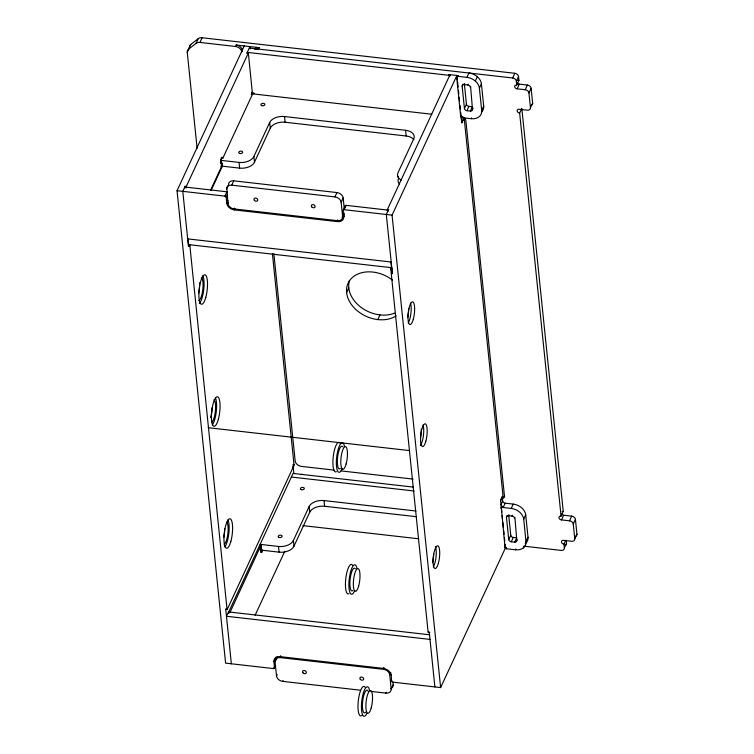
<?xml version="1.0" encoding="UTF-8"?>
<svg xmlns="http://www.w3.org/2000/svg" width="754" height="754" viewBox="0 0 754 754"><rect width="100%" height="100%" fill="white"/><g stroke="black" fill="none" stroke-linecap="round" stroke-linejoin="round"><path stroke-width="1.13" d="M229.782 612.842L261.167 544.972L261.233 549.873A2.403 0.65 -83.5 0 0 261.515 552.559A2.403 0.65 -83.5 0 0 262.467 550.514L262.533 550.043M261.506 547.998L260.422 547.875M260.696 552.296A2.403 0.65 -83.5 0 0 261.318 550.382L261.365 550.034M189.763 244.541L227.086 609.732L294.069 465.265L272.411 253.664M387.273 210.875C386.84 208.783 389.262 209.056 388.423 211.007M221.308 158.133L222.864 158.142L252.477 94.259L248.349 52.997L186.295 186.417L185.145 186.285L184.9 187.878M186.295 186.417L186.049 188.01M211.243 190.14L222.1 166.738L222.034 163.203L220.375 162.704M261.365 545.444L259.781 545.085L228.867 611.673L228.632 613.341M197.114 148.312L187.256 52.328A6.013 4.496 24.9 0 1 188.594 49.161L190.762 44.467L198.208 38.671A6.013 4.496 24.9 0 1 202.129 37.747L514.803 73.289A3.61 2.696 24.9 0 1 518.545 76.531L518.941 80.339L516.763 85.023A2.403 1.8 24.9 0 0 514.652 86.663A2.403 1.8 24.9 0 0 517.15 88.821L525.199 89.735A3.61 2.696 24.9 0 1 528.94 92.987L530.458 107.718A3.61 2.696 24.9 0 1 527.3 110.178L519.252 109.264A2.403 1.8 24.9 0 0 517.15 110.904A2.403 1.8 24.9 0 0 519.647 113.062L561.07 516.104A2.403 1.8 24.9 0 0 558.968 517.744A2.403 1.8 24.9 0 0 561.466 519.911L569.515 520.826A3.61 2.696 24.9 0 1 573.257 524.068L574.774 538.799A3.61 2.696 24.9 0 1 571.617 541.259L563.568 540.345A2.403 1.8 24.9 0 0 561.457 541.985A2.403 1.8 24.9 0 0 563.954 544.152L564.35 547.951A3.61 2.696 24.9 0 1 561.193 550.411L523.889 546.169M187.256 52.328L188.066 50.575M188.208 50.282L188.886 48.812M189.018 48.52L189.424 47.643A6.013 4.496 24.9 0 1 190.762 44.467M188.594 49.161L196.031 43.364L198.208 38.671M196.031 43.364A6.013 4.496 24.9 0 1 199.951 42.431L202.129 37.747M199.951 42.431L235.512 46.475L236.19 45.023L259.188 47.643L258.509 49.085A6.013 4.496 24.9 0 0 255.446 49.51M275.54 665.584L274.531 667.761A1.206 0.895 24.9 0 1 273.485 668.581L225.606 663.134L177.039 190.705L244.239 45.947M241.751 51.885L242.43 50.433A6.013 4.496 24.9 0 0 236.19 45.023M185.145 186.285L182.788 191.356L188.406 246.011L189.556 246.143M248.113 53.242L246.963 53.11L249.989 46.597L250.224 48.935M220.988 163.75L220.639 160.329L222.128 157.124M251.506 92.968A1.499 1.122 24.9 0 0 253.014 93.854L253.353 93.176A1.499 1.122 24.9 0 1 251.845 92.242M210.696 189.951L222.553 164.41M344.258 213.043L342.618 216.568A6.013 4.496 24.9 0 1 337.358 220.668L234.192 208.943A6.013 4.496 24.9 0 1 227.953 203.533L226.869 188.462M226.992 188.189L227.369 187.378M227.746 186.558L228.123 185.748M228.377 185.201L228.5 184.937A6.013 4.496 24.9 0 1 233.759 180.837L336.925 192.562A6.013 4.496 24.9 0 1 343.164 197.972L344.267 208.66M177.039 190.705L224.918 196.144L226.935 191.799A1.206 0.895 24.9 0 1 227.369 191.912M344.144 215.889L343.767 216.7A7.21 5.391 24.9 0 1 337.453 221.619L234.287 209.895A7.21 5.391 24.9 0 1 226.803 203.401L226.172 197.228L227.303 194.786M226.483 189.273A6.013 4.496 24.9 0 1 231.751 185.173L233.759 180.837M226.803 203.401L228.066 200.687M227.953 203.533L228.33 202.722M221.224 166.031L239.621 168.123A12.017 7.286 -5.9 0 0 254.484 162.185L253.891 156.483L269.687 122.468A12.017 7.286 -5.9 0 1 284.541 116.54L405.595 130.301A12.017 7.286 -5.9 0 1 413.739 138.84L397.942 172.864A12.017 7.286 -5.9 0 0 401.175 179.999M254.484 162.185L270.271 128.171L269.687 122.468M234.192 208.943L234.569 208.123M234.287 209.895L234.918 208.538M231.751 185.173L334.917 196.907L336.925 192.562M342.618 216.568L341.147 202.308L343.164 197.972M337.358 220.668L337.735 219.857M337.453 221.619L337.962 220.536M343.767 216.7L343.127 210.517L345.144 206.181A1.206 0.895 24.9 0 1 346.199 205.361L388.329 210.149M343.127 210.517A1.206 0.895 24.9 0 1 344.182 209.697L346.199 205.361M346.614 292.561L348.782 287.877M247.303 52.384L448.517 75.259L448.856 74.533L458.055 75.579L457.716 76.305A1.206 0.895 24.9 0 0 456.67 77.125L460.722 116.578A1.206 0.895 24.9 0 0 461.966 117.652L471.165 118.698A12.017 8.991 24.9 0 0 481.693 110.499L483.7 106.163L481.41 83.826A12.017 8.991 24.9 0 0 468.931 73.006L466.914 77.351L457.716 76.305M387.518 209.292L450.006 74.665M388.668 209.423L386.312 214.494L392.391 273.627M391.241 674.067L391.496 681.06A1.206 0.895 24.9 0 0 392.749 682.134L440.628 687.582L392.061 215.144L456.905 75.447L457.358 79.886M456.67 77.125L456.999 76.399A1.206 0.895 24.9 0 1 458.055 75.579M473.116 108.105L472.494 109.462A2.403 1.8 24.9 0 1 470.383 111.092L466.933 110.706A2.403 1.8 24.9 0 1 464.445 108.538L462.145 86.201L463.154 84.033M462.145 86.201A2.403 1.8 24.9 0 1 464.247 84.561L464.624 83.751M464.247 84.561L467.697 84.957L468.074 84.146M472.494 109.462L470.571 86.305M475.331 81.064L477.348 76.72M464.445 108.538L466.453 104.203L464.389 84.099M460.722 116.578L461.062 115.852M462.193 116.889L461.354 118.698A2.403 1.8 24.9 0 1 462.23 117.228M461.966 117.652L462.306 116.936M466.933 110.706L468.95 106.361L472.4 106.757L470.383 111.092M461.74 122.506L463.418 118.887L463.229 116.983M481.693 110.499L479.393 88.161L481.41 83.826M377.801 319.592L379.978 314.908M471.165 118.698L471.542 117.888M255.135 615.17L284.805 551.249M260.705 550.062L279.103 552.154A12.017 7.286 -5.9 0 0 293.956 546.226L293.372 540.514L309.159 506.499A12.017 7.286 -5.9 0 1 324.022 500.571L415.972 511.024M293.956 546.226L309.743 512.202L309.159 506.499M249.31 48.039L512.626 77.973L514.803 73.289M516.763 85.023L516.367 81.215L518.545 76.531M517.15 88.821L519.327 84.137L527.376 85.051A3.61 2.696 24.9 0 1 531.118 88.293L532.635 103.025L530.458 107.718M525.199 89.735L527.376 85.051M519.647 113.062L521.551 108.962M528.94 92.987L531.118 88.293M274.531 667.761L273.9 661.578L275.917 657.243L276.19 659.939M360.129 690.174L282.75 681.38A6.013 4.496 24.9 0 1 276.52 675.97L275.05 661.71L275.549 660.627M275.804 660.08L276.313 658.996M276.435 658.723L277.067 657.365A6.013 4.496 24.9 0 1 277.048 656.941M273.485 668.581L274.692 665.971M273.9 661.578A7.21 5.391 24.9 0 1 280.215 656.659L280.592 655.848M275.05 661.71A6.013 4.496 24.9 0 1 280.309 657.611L280.94 656.253M276.52 675.97L277.142 674.613M282.75 681.38L283.127 680.56M280.215 656.659L383.381 668.393L383.758 667.573M280.309 657.611L383.475 669.335L384.106 667.987M370.874 691.39L385.916 693.105A6.013 4.496 24.9 0 0 391.175 689.005L389.714 674.745L390.845 672.304M385.916 693.105L386.293 692.295M391.496 681.06L391.873 680.24M391.175 689.005L393.192 684.66L392.919 681.993M500.628 500.835L502.315 497.216L502.701 501.014L501.024 504.633A2.403 1.8 24.9 0 0 503.521 506.801L505.199 503.182L513.248 504.096A12.017 8.991 24.9 0 1 525.717 514.907L528.017 537.244A12.017 8.991 24.9 0 1 525.34 543.587L525.218 543.86M528.017 537.244L526 541.589A12.017 8.991 24.9 0 1 515.482 549.789L506.283 548.742A1.206 0.895 24.9 0 1 505.039 547.658L501.316 507.489A1.206 0.895 24.9 0 1 502.371 506.669L503.521 506.801M500.976 508.215A1.206 0.895 24.9 0 1 502.032 507.395L502.371 506.669M517.178 539.732L516.801 540.543A2.403 1.8 24.9 0 1 514.699 542.183L511.25 541.787A2.403 1.8 24.9 0 1 508.752 539.628L506.462 517.291L507.338 515.387M502.032 507.395L511.231 508.441L513.248 504.096M506.462 517.291A2.403 1.8 24.9 0 1 508.564 515.651L508.941 514.831M508.564 515.651L512.013 516.038L512.39 515.227M516.801 540.543L514.888 517.395M505.039 547.658L505.369 546.933A1.206 0.895 24.9 0 0 505.548 547.385M508.752 539.628L510.769 535.283L508.705 515.18M440.628 687.582L505.472 547.885L505.114 544.407M506.283 548.742L506.622 548.017L505.472 547.885M511.25 541.787L513.267 537.451L516.716 537.838L514.699 542.183M526 541.589L523.71 519.252L525.717 514.907M515.482 549.789L515.859 548.969M523.323 547.932L524.077 546.301M561.07 516.104L563.247 511.419L521.815 108.378M561.466 519.911L563.643 515.218L571.692 516.141A3.61 2.696 24.9 0 1 575.434 519.383L576.942 534.115L574.774 538.799M569.515 520.826L571.692 516.141M563.954 544.152L565.726 540.345M573.257 524.068L575.434 519.383M564.35 547.951L566.518 543.266L566.226 540.411M222.864 158.142L221.572 158.199M246.963 53.11L248.547 53.468M251.45 92.789L252.599 92.921M251.883 93.015L254.221 93.279M253.014 93.901L431.74 114.222M251.214 94.457L252.364 94.589M270.271 128.171A12.017 7.286 -5.9 0 1 285.125 122.242L406.18 136.003A12.017 7.286 -5.9 0 1 413.871 139.688M221.045 157.963L222.609 158.34M220.639 160.329L239.037 162.421A12.017 7.286 -5.9 0 0 253.891 156.483M220.545 162.817L221.94 163.081M220.96 163.411L222.11 163.543M221.129 165.079L222.279 165.211M220.894 166.757L222.044 166.879M184.805 187.011L226.935 191.799M344.182 209.697L392.061 215.144M187.68 238.886L391.194 262.015M189.801 244.466L188.651 244.343L188.406 246.011M390.779 269.018C393.871 269.253 390.355 265.587 390.779 269.018L428.112 632.135L429.695 632.493L428.112 632.135M208.227 427.707L409.441 450.581M292.929 464.37L294.088 464.596M334.013 470.1L301.411 466.396A6.013 4.496 24.9 0 1 295.172 460.986L273.853 253.608M340.997 470.892L413.183 479.101M292.693 466.047L293.843 466.179M413.456 487.112L293.042 473.427L260.111 544.36L278.509 546.452A12.017 7.286 -5.9 0 0 293.372 540.514M291.364 477.046L414.172 491.005M309.743 512.202A12.017 7.286 -5.9 0 1 324.606 506.273L416.557 516.726M302.882 525.623L418.696 538.79M259.781 545.085L260.931 545.208M260.384 546.98L261.534 547.112M260.158 549.751L261.233 549.873M261.318 550.382L262.467 550.514M231.355 663.793L225.738 609.128L226.888 609.26M227.322 609.486L225.738 609.128M228.867 611.673L230.017 611.805M429.667 634.793L228.481 611.918L226.464 616.263L429.987 639.401M429.262 632.267L434.879 686.922M457.603 82.205L458.093 87.04M458.432 90.329L458.809 93.996M459.148 97.285L459.525 100.951M459.987 105.409L460.364 109.066M460.703 112.374L461.787 122.977L464.144 117.916L502.937 495.293L500.581 500.354L501.796 512.126M502.136 515.425L502.503 519.091M502.843 522.381L503.342 527.216M503.681 530.496L504.058 534.171M504.398 537.451L504.775 541.136M405.595 130.301L406.18 136.003M398.3 176.285L398.527 178.566A12.017 7.286 -5.9 0 0 399.526 184.061M390.911 261.987L391.496 267.689L188.547 244.616L187.963 238.914M391.646 269.112L392.108 273.598M345.144 206.181L345.228 206.954M284.541 116.54L285.125 122.242M324.022 500.571L324.606 506.273M293.146 466.49L293.872 473.493M239.037 162.421L239.621 168.123M278.509 546.452L279.103 552.154M410.496 303.051A11.451 3.091 -83.5 0 1 410.93 313.221A11.451 3.091 -83.5 0 1 408.197 322.948M408.725 308.405A14.854 4.015 -83.5 0 1 407.697 317.34M423.041 425.039A11.451 3.091 -83.5 0 1 423.399 435.755A11.451 3.091 -83.5 0 1 420.421 445.388M421.279 429.026A14.854 4.015 -83.5 0 1 420.515 437.876M435.36 546.49A11.451 3.091 -83.5 0 1 436.066 556.631A11.451 3.091 -83.5 0 1 433.277 566.933M433.738 553.832A14.854 4.015 -83.5 0 1 432.476 562.71M393.192 684.66A6.013 4.496 24.9 0 1 391.006 688.345M383.475 669.335A6.013 4.496 24.9 0 1 389.714 674.745M383.381 668.393A7.21 5.391 24.9 0 1 390.864 674.877M505.199 503.182A2.403 1.8 24.9 0 1 502.701 501.014M511.231 508.441A12.017 8.991 24.9 0 1 523.71 519.252M512.013 516.038A2.403 1.8 24.9 0 1 514.511 518.205M513.267 537.451A2.403 1.8 24.9 0 1 510.769 535.283M506.302 547.941A1.206 0.895 24.9 0 1 505.972 547.79M334.917 196.907A6.013 4.496 24.9 0 1 341.147 202.308M344.21 214.334A6.013 4.496 24.9 0 1 342.882 215.672M224.918 196.144A1.206 0.895 24.9 0 1 226.172 197.228M344.173 216.162A7.21 5.391 24.9 0 1 341.967 217.161M466.914 77.351A12.017 8.991 24.9 0 1 479.393 88.161M483.7 106.163A12.017 8.991 24.9 0 1 481.372 112.214M467.697 84.957A2.403 1.8 24.9 0 1 470.194 87.115M468.95 106.361A2.403 1.8 24.9 0 1 466.453 104.203M461.872 116.813A1.206 0.895 24.9 0 1 461.373 116.484M448.856 74.533A1.206 0.895 24.9 0 1 450.1 75.617M448.517 75.259A1.206 0.895 24.9 0 1 449.77 76.343M340.356 468.507A11.451 3.091 -83.5 0 1 337.603 457.169A11.451 3.091 -83.5 0 1 342.844 446.83M336.388 471.712A14.854 4.015 -83.5 0 1 333.24 456.688A14.854 4.015 -83.5 0 1 339.686 442.805M342.25 468.451A14.854 4.015 -83.5 0 1 336.699 467.857A14.854 4.015 -83.5 0 1 338.848 447.292A14.854 4.015 -83.5 0 1 344.54 446.613M352.9 590.495A11.451 3.091 -83.5 0 1 350.148 579.157A11.451 3.091 -83.5 0 1 355.379 568.818M348.923 593.7A14.854 4.015 -83.5 0 1 345.869 577.913A14.854 4.015 -83.5 0 1 352.58 565.236M354.785 590.439A14.854 4.015 -83.5 0 1 349.234 589.845A14.854 4.015 -83.5 0 1 351.392 569.279A14.854 4.015 -83.5 0 1 357.076 568.61M365.765 712.134A11.451 3.091 -83.5 0 1 362.683 701.135A11.451 3.091 -83.5 0 1 368.169 691.248M361.892 715.357A14.854 4.015 -83.5 0 1 358.32 700.645A14.854 4.015 -83.5 0 1 365.115 687.224M366.962 713.284A14.854 4.015 -83.5 0 1 361.675 711.182A14.854 4.015 -83.5 0 1 364.05 690.956A14.854 4.015 -83.5 0 1 369.611 690.598M519.327 84.137A2.403 1.8 24.9 0 1 516.971 82.506M517.706 80.499A2.403 1.8 24.9 0 1 518.941 80.339M396.17 315.832A30.047 22.469 24.9 0 1 356.293 309.913A30.047 22.469 24.9 0 1 352.91 277.029A30.047 22.469 24.9 0 1 392.504 280.139M235.512 46.475A6.013 4.496 24.9 0 1 241.685 51.451M254.598 49.246A6.013 4.496 24.9 0 1 259.188 47.643M394.615 313.117A30.047 22.469 24.9 0 1 361.486 307.66A30.047 22.469 24.9 0 1 349.526 280.403M512.626 77.973A3.61 2.696 24.9 0 1 516.367 81.215M532.635 103.025A3.61 2.696 24.9 0 1 531.316 105.24M300.469 474.681A6.013 4.496 24.9 0 1 303.061 474.454M563.643 515.218A2.403 1.8 24.9 0 1 561.381 513.776M562.211 511.514A2.403 1.8 24.9 0 1 563.247 511.419M566.518 543.266A3.61 2.696 24.9 0 1 565.208 545.472M576.942 534.115A3.61 2.696 24.9 0 1 575.632 536.32M504.737 496.104A3.61 2.696 24.9 0 1 501.976 497.065M501.306 498.507A3.61 2.696 24.9 0 0 504.464 496.047L465.868 120.574A3.61 2.696 24.9 0 0 462.127 117.332M221.45 162.826A2.403 0.65 -83.5 0 1 221.176 160.14A2.403 0.65 -83.5 0 1 222.128 158.086M226.728 522.06A11.451 3.091 -83.5 0 1 227.897 533.483A11.451 3.091 -83.5 0 1 224.183 544.322M224.711 528.592A11.451 3.091 -83.5 0 1 223.674 537.602M227.962 519.77A14.854 4.015 -83.5 0 1 228.801 533.644A14.854 4.015 -83.5 0 1 224.843 546.876M213.891 399.846A11.451 3.091 -83.5 0 1 215.418 410.902A11.451 3.091 -83.5 0 1 211.638 422.334M212.157 407.66A11.451 3.091 -83.5 0 1 210.611 417.546M215.418 397.782A14.854 4.015 -83.5 0 1 216.266 411.646A14.854 4.015 -83.5 0 1 212.308 424.888M201.346 277.858A11.451 3.091 -83.5 0 1 202.817 289.498A11.451 3.091 -83.5 0 1 198.773 300.488M199.565 282.693A11.451 3.091 -83.5 0 1 198.594 293.617M202.883 275.794A14.854 4.015 -83.5 0 1 203.637 290.384A14.854 4.015 -83.5 0 1 199.339 303.353M301.346 489.685A1.979 1.206 -5.9 0 0 304.324 488.46A1.979 1.206 -5.9 0 0 301.364 487.593A1.979 1.206 -5.9 0 0 301.346 489.685M279.178 537.461A1.979 1.206 -5.9 0 0 282.147 536.226A1.979 1.206 -5.9 0 0 279.197 535.368A1.979 1.206 -5.9 0 0 279.178 537.461M413.324 319.178A11.451 3.091 -83.5 0 0 412.608 301.807A11.451 3.091 -83.5 0 0 408.008 318.565A11.451 3.091 -83.5 0 0 413.324 319.178M425.869 441.175A11.451 3.091 -83.5 0 0 425.152 423.805A11.451 3.091 -83.5 0 0 420.553 440.553A11.451 3.091 -83.5 0 0 425.869 441.175M438.404 563.163A11.451 3.091 -83.5 0 0 437.688 545.792A11.451 3.091 -83.5 0 0 433.088 562.55A11.451 3.091 -83.5 0 0 438.404 563.163M360.271 679.279A1.979 1.48 24.9 0 0 363.541 679.533A1.979 1.48 24.9 0 0 361.534 677.045A1.979 1.48 24.9 0 0 360.271 679.279M302.938 672.766A1.979 1.48 24.9 0 0 306.209 673.011A1.979 1.48 24.9 0 0 304.201 670.523A1.979 1.48 24.9 0 0 302.938 672.766M311.704 206.85A1.979 1.48 24.9 0 0 314.974 207.096A1.979 1.48 24.9 0 0 312.967 204.607A1.979 1.48 24.9 0 0 311.704 206.85M254.371 200.328A1.979 1.48 24.9 0 0 257.642 200.573A1.979 1.48 24.9 0 0 255.634 198.085A1.979 1.48 24.9 0 0 254.371 200.328M261.874 105.654A1.979 1.206 -5.9 0 0 264.852 104.429A1.979 1.206 -5.9 0 0 261.892 103.562A1.979 1.206 -5.9 0 0 261.874 105.654M239.697 153.43A1.979 1.206 -5.9 0 0 242.675 152.195A1.979 1.206 -5.9 0 0 239.715 151.337A1.979 1.206 -5.9 0 0 239.697 153.43M346.133 463.936A11.451 3.091 -83.5 0 0 345.417 446.566A11.451 3.091 -83.5 0 0 340.817 463.324A11.451 3.091 -83.5 0 0 346.133 463.936M358.678 585.933A11.451 3.091 -83.5 0 0 357.952 568.563A11.451 3.091 -83.5 0 0 353.353 585.311A11.451 3.091 -83.5 0 0 358.678 585.933M371.213 707.921A11.451 3.091 -83.5 0 0 370.497 690.551A11.451 3.091 -83.5 0 0 365.897 707.309A11.451 3.091 -83.5 0 0 371.213 707.921M230.884 541.287A14.854 4.015 -83.5 0 0 229.951 518.743A14.854 4.015 -83.5 0 0 223.985 540.495A14.854 4.015 -83.5 0 0 230.884 541.287M218.349 419.299A14.854 4.015 -83.5 0 0 217.416 396.755A14.854 4.015 -83.5 0 0 211.44 418.498A14.854 4.015 -83.5 0 0 218.349 419.299M205.804 297.312A14.854 4.015 -83.5 0 0 204.871 274.767A14.854 4.015 -83.5 0 0 198.905 296.511A14.854 4.015 -83.5 0 0 205.804 297.312"/></g></svg>
